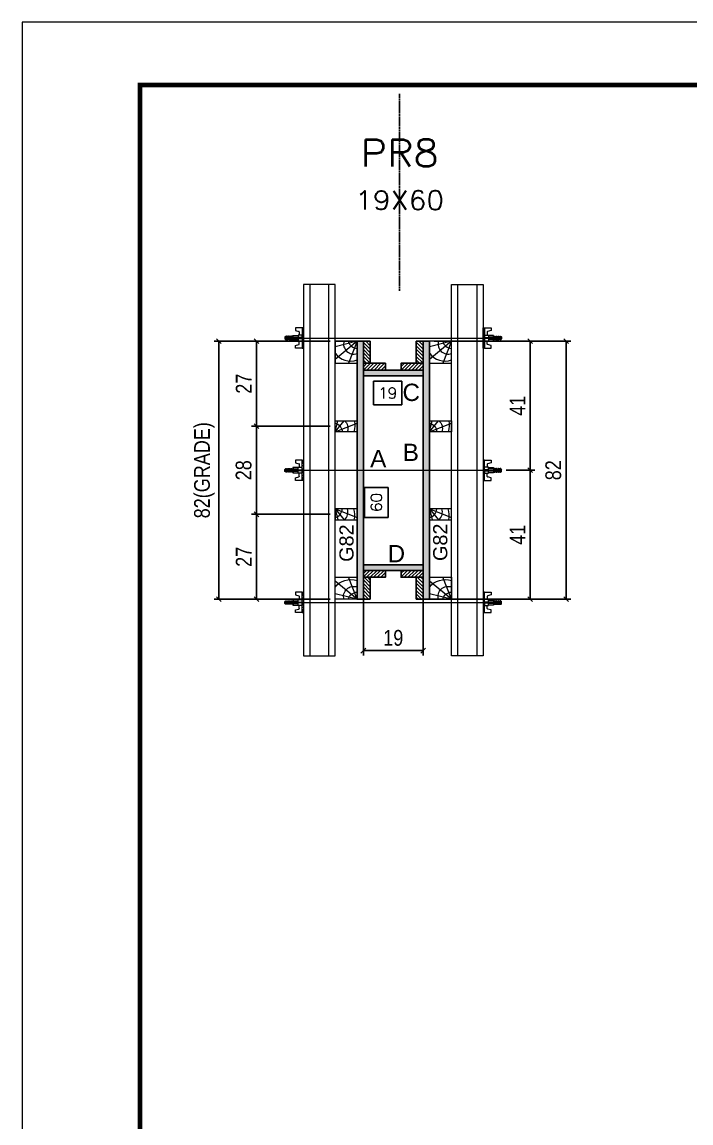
# Model space of a CAD drawing. Extents: x 2102 to 8383, y -13264 to 2718.
# Drawn here: x 2102 to 2527, y -9468 to -8768 of the extents above; entities that cross this region are included whole.
import ezdxf
from ezdxf.enums import TextEntityAlignment as Align

# ---------------------------------------------------------------- set-up
doc = ezdxf.new("R2010")
doc.units = 0
doc.linetypes.add('DASHED', pattern=[0.75, 0.5, -0.25])
doc.linetypes.add('HIDDEN', pattern=[0.375, 0.25, -0.125])
for name, color, linetype in [('CHAPA', 1, 'Continuous'), ('COTA', 241, 'Continuous'), ('MEIO_PONT', 93, 'Continuous'), ('Painéis', 200, 'Continuous'), ('SARRAFO', 251, 'Continuous'), ('Texto de Titulo', 7, 'Continuous'), ('Texto Qtd Sarr', 242, 'Continuous'), ('TEXTO_GERAL', 7, 'Continuous')]:
    doc.layers.add(name, color=color, linetype=linetype)
for name, color, linetype, lineweight in [('Folhas', 255, 'Continuous', 9), ('Hachura', 251, 'Continuous', 9), ('Madeira', 126, 'Continuous', 18), ('Perfil Metálico', 224, 'Continuous', 18), ('SARRAFO DE PRESSAO', 251, 'DASHED', 9), ('Texto Seção', 7, 'Continuous', 15)]:
    doc.layers.add(name, color=color, linetype=linetype, lineweight=lineweight)
doc.styles.add('ARIAL', font='arial.ttf')
doc.styles.add('COTA TECNICA 2X', font='techl___.ttf', dxfattribs={"height": 10})
doc.styles.add('ROMANS', font='romans.shx')
doc.styles.add('SANSSERIF', font='sas_____.pfb')
doc.dimstyles.new('SECAO PILAR', dxfattribs={"dimtxt": 10, "dimasz": 3, "dimexe": 3, "dimexo": 3, "dimgap": 3, "dimtad": 1, "dimdec": 1, "dimlfac": 0.5, "dimzin": 12, "dimdsep": 46, "dimtxsty": 'COTA TECNICA 2X', "dimblk1": 'OBLIQUE', "dimblk2": 'OBLIQUE', "dimsah": 1, "dimcen": 0.9, "dimclrd": 256, "dimclre": 256, "dimclrt": 256, "dimadec": 1, "dimazin": 3, "dimtfac": 1, "dimtdec": 1, "dimtmove": 0, "dimatfit": 3, "dimfxl": 1, "dimtolj": 1, "dimtzin": 12, "dimarcsym": 0})
doc.dimstyles.new('SECÇÃO 2', dxfattribs={"dimtxt": 7, "dimasz": 6, "dimexe": 0.18, "dimexo": 2, "dimgap": -4, "dimtad": 3, "dimdec": 1, "dimlfac": 0.5, "dimzin": 12, "dimdsep": 46, "dimtxsty": 'ROMANS', "dimblk": 'ARCHTICK', "dimcen": 0.09, "dimse1": 1, "dimse2": 1, "dimsd1": 1, "dimsd2": 1, "dimclrd": 180, "dimclre": 5, "dimclrt": 1, "dimadec": 0, "dimazin": 3, "dimtfac": 1, "dimtdec": 1, "dimtofl": 0, "dimtmove": 0, "dimatfit": 3, "dimldrblk": 'ARCHTICK', "dimfxl": 1, "dimtolj": 1, "dimtzin": 0, "dimarcsym": 0})
pattern_1 = [(135, (-20572.3286, 367.9815), (-1.12253202, -1.12253202), [])]
pattern_2 = [(135, (-20572.3286, 152.9815), (-1.12253202, -1.12253202), [])]

# ---------------------------------------------------------------- blocks, each defined once
blk = doc.blocks.new('9999999999')
at = {"layer": 'Folhas'}
blk.add_lwpolyline([(98138.98, 34190.21), (99623.98, 34190.21), (99623.98, 35240.21), (98138.98, 35240.21)], close=True, dxfattribs=at)
at = {"layer": 'Folhas', "color": 30, "const_width": 3}
blk.add_lwpolyline([(98213.98, 34230.21), (99583.98, 34230.21), (99583.98, 35200.21), (98213.98, 35200.21)], close=True, dxfattribs=at)
blk = doc.blocks.new('*D740')
at = {"layer": 'COTA', "color": 180, "lineweight": -2, "transparency": 16777216}
for p, q in [((2334.85, -9063.96), (2319.85, -9063.96)), ((2319.85, -9063.96), (2319.85, -9082.96)), ((2334.85, -9082.96), (2334.85, -9063.96)), ((2319.85, -9082.96), (2334.85, -9082.96))]:
    blk.add_line(p, q, dxfattribs=at)
at = {"layer": 'Defpoints', "color": 0, "transparency": 16777216}
for p in [(2319.08, -8992.97), (2319.08, -9112.97), (2338.85, -9112.97)]:
    blk.add_point(p, dxfattribs=at)
at = {"layer": 'COTA', "color": 1, "transparency": 16777216, "insert": (2327.35, -9073.46), "char_height": 7, "attachment_point": 5, "rotation": 90, "style": 'ROMANS'}
blk.add_mtext('\\A1;60', dxfattribs=at)
blk = doc.blocks.new('_ArchTick')
at = {"color": 0, "linetype": 'ByBlock', "const_width": 0.15}
blk.add_lwpolyline([(-0.5, -0.5), (0.5, 0.5)], dxfattribs=at)
blk = doc.blocks.new('_Oblique')
at = {"color": 0, "linetype": 'ByBlock', "lineweight": -2}
blk.add_line((-0.5, -0.5), (0.5, 0.5), dxfattribs=at)
blk = doc.blocks.new('*D741')
at = {"layer": 'COTA', "lineweight": -2, "transparency": 16777216}
for p, q in [((2364.08, -8970.97), (2450.85, -8970.97)), ((2447.85, -8970.97), (2447.85, -9134.97)), ((2364.08, -9134.97), (2450.85, -9134.97))]:
    blk.add_line(p, q, dxfattribs=at)
at = {"layer": 'Defpoints', "color": 0, "transparency": 16777216}
for p in [(2361.08, -8970.97), (2361.08, -9134.97), (2447.85, -9134.97)]:
    blk.add_point(p, dxfattribs=at)
at = {"layer": 'COTA', "lineweight": -2, "transparency": 16777216, "xscale": 3, "yscale": 3, "zscale": 3}
for p, rotation in [((2447.85, -8970.97), 90), ((2447.85, -9134.97), 270)]:
    blk.add_blockref('_Oblique', p, dxfattribs=dict(at, rotation=rotation))
at = {"layer": 'COTA', "transparency": 16777216, "insert": (2439.76, -9052.97), "char_height": 10, "attachment_point": 5, "rotation": 90, "style": 'COTA TECNICA 2X'}
blk.add_mtext('\\A1;82', dxfattribs=at)
blk = doc.blocks.new('*D742')
at = {"layer": 'COTA', "lineweight": -2, "transparency": 16777216}
for p, q in [((2398.08, -8970.97), (2428.09, -8970.97)), ((2425.09, -8970.97), (2425.09, -9052.97)), ((2409.88, -9052.97), (2428.09, -9052.97))]:
    blk.add_line(p, q, dxfattribs=at)
at = {"layer": 'Defpoints', "color": 0, "transparency": 16777216}
for p in [(2395.08, -8970.97), (2406.88, -9052.97), (2425.09, -9052.97)]:
    blk.add_point(p, dxfattribs=at)
at = {"layer": 'COTA', "lineweight": -2, "transparency": 16777216, "xscale": 3, "yscale": 3, "zscale": 3}
for p, rotation in [((2425.09, -8970.97), 90), ((2425.09, -9052.97), 270)]:
    blk.add_blockref('_Oblique', p, dxfattribs=dict(at, rotation=rotation))
at = {"layer": 'COTA', "transparency": 16777216, "insert": (2417.01, -9011.97), "char_height": 10, "attachment_point": 5, "rotation": 90, "style": 'COTA TECNICA 2X'}
blk.add_mtext('\\A1;41', dxfattribs=at)
blk = doc.blocks.new('*D743')
at = {"layer": 'COTA', "lineweight": -2, "transparency": 16777216}
for p, q in [((2409.88, -9052.97), (2428.09, -9052.97)), ((2425.09, -9134.97), (2425.09, -9052.97)), ((2398.08, -9134.97), (2428.09, -9134.97))]:
    blk.add_line(p, q, dxfattribs=at)
at = {"layer": 'Defpoints', "color": 0, "transparency": 16777216}
for p in [(2406.88, -9052.97), (2425.09, -9052.97), (2395.08, -9134.97)]:
    blk.add_point(p, dxfattribs=at)
at = {"layer": 'COTA', "lineweight": -2, "transparency": 16777216, "xscale": 3, "yscale": 3, "zscale": 3}
for p, rotation in [((2425.09, -9052.97), 90), ((2425.09, -9134.97), 270)]:
    blk.add_blockref('_Oblique', p, dxfattribs=dict(at, rotation=rotation))
at = {"layer": 'COTA', "transparency": 16777216, "insert": (2417.01, -9093.97), "char_height": 10, "attachment_point": 5, "rotation": 90, "style": 'COTA TECNICA 2X'}
blk.add_mtext('\\A1;41', dxfattribs=at)
blk = doc.blocks.new('*D744')
at = {"layer": 'COTA', "color": 180, "lineweight": -2, "transparency": 16777216}
for p, q in [((2343.52, -8996.43), (2325.52, -8996.43)), ((2325.52, -8996.43), (2325.52, -9011.43)), ((2343.52, -9011.43), (2343.52, -8996.43)), ((2325.52, -9011.43), (2343.52, -9011.43))]:
    blk.add_line(p, q, dxfattribs=at)
at = {"layer": 'Defpoints', "color": 0, "transparency": 16777216}
for p in [(2319.08, -8992.97), (2357.08, -8992.97), (2357.08, -9015.43)]:
    blk.add_point(p, dxfattribs=at)
at = {"layer": 'COTA', "color": 1, "transparency": 16777216, "insert": (2334.52, -9003.93), "char_height": 7, "attachment_point": 5, "style": 'ROMANS'}
blk.add_mtext('\\A1;19', dxfattribs=at)
blk = doc.blocks.new('titulo1')
at = {"layer": 'Defpoints', "color": 252, "linetype": 'HIDDEN', "ltscale": 2}
blk.add_line((0, 0), (0, 125), dxfattribs=at)
at = {"layer": 'Defpoints', "style": 'ROMANS', "oblique": 15}
blk.add_attdef('FOLHA', text='', height=10, dxfattribs=at).set_placement((0, 15.58), align=Align.MIDDLE_CENTER)
at = {"layer": 'Texto Qtd Sarr', "color": 3, "style": 'ROMANS', "oblique": 15}
for tag, height, p in [('TITULO', 17, (0, 71.45)), ('SEÇÃO', 12, (0, 41.55))]:
    blk.add_attdef(tag, text='', height=height, dxfattribs=at).set_placement(p, align=Align.MIDDLE_CENTER)
blk = doc.blocks.new('PONTALETE')
at = {"layer": 'Madeira'}
for q in [(2.71, 7), (7, 5.76), (7, 1.74)]:
    blk.add_line((0, 0), q, dxfattribs=at)
blk.add_lwpolyline([(0, 0), (7, 0), (7, 7), (0, 7)], close=True, dxfattribs=at)
for centre, radius, start, end in [((2.04, 0.06), 6.23, 37.2818, 109.0913), ((1.09, 0.9), 3.19, 343.603, 109.9847), ((-0.21, -0.78), 3.09, 14.6322, 86.0383)]:
    blk.add_arc(centre, radius, start, end, dxfattribs=at)
blk = doc.blocks.new('*D745')
at = {"layer": 'COTA', "lineweight": -2, "transparency": 16777216}
for p, q in [((2298.08, -8970.97), (2224.3, -8970.97)), ((2227.3, -8970.97), (2227.3, -9134.97)), ((2298.08, -9134.97), (2224.3, -9134.97))]:
    blk.add_line(p, q, dxfattribs=at)
at = {"layer": 'Defpoints', "color": 0, "transparency": 16777216}
for p in [(2301.08, -8970.97), (2227.3, -9134.97), (2301.08, -9134.97)]:
    blk.add_point(p, dxfattribs=at)
at = {"layer": 'COTA', "lineweight": -2, "transparency": 16777216, "xscale": 3, "yscale": 3, "zscale": 3}
for p, rotation in [((2227.3, -8970.97), 90), ((2227.3, -9134.97), 270)]:
    blk.add_blockref('_Oblique', p, dxfattribs=dict(at, rotation=rotation))
at = {"layer": 'COTA', "transparency": 16777216, "insert": (2218.08, -9052.97), "char_height": 10, "attachment_point": 5, "rotation": 90, "style": 'COTA TECNICA 2X'}
blk.add_mtext('\\A1;82(GRADE)', dxfattribs=at)
blk = doc.blocks.new('MEIO PONTALETE')
at = {"layer": 'Madeira'}
for q in [(2.71, 7), (3.5, 2.88), (3.5, 0.87)]:
    blk.add_line((0, 0), q, dxfattribs=at)
blk.add_lwpolyline([(0, 0), (3.5, 0), (3.5, 7), (0, 7)], close=True, dxfattribs=at)
for centre, radius, start, end in [((2.04, 0.06), 6.23, 76.4499, 109.0913), ((1.09, 0.9), 3.19, 40.9063, 109.9847), ((-0.21, -0.78), 3.09, 14.6322, 86.0383)]:
    blk.add_arc(centre, radius, start, end, dxfattribs=at)
blk = doc.blocks.new('*D746')
at = {"layer": 'COTA', "lineweight": -2, "transparency": 16777216}
for p, q in [((2298.08, -9080.97), (2248.14, -9080.97)), ((2251.14, -9080.97), (2251.14, -9134.97)), ((2298.08, -9134.97), (2248.14, -9134.97))]:
    blk.add_line(p, q, dxfattribs=at)
at = {"layer": 'Defpoints', "color": 0, "transparency": 16777216}
for p in [(2301.08, -9080.97), (2251.14, -9134.97), (2301.08, -9134.97)]:
    blk.add_point(p, dxfattribs=at)
at = {"layer": 'COTA', "lineweight": -2, "transparency": 16777216, "xscale": 3, "yscale": 3, "zscale": 3}
for p, rotation in [((2251.14, -9080.97), 90), ((2251.14, -9134.97), 270)]:
    blk.add_blockref('_Oblique', p, dxfattribs=dict(at, rotation=rotation))
at = {"layer": 'COTA', "transparency": 16777216, "insert": (2243.07, -9107.97), "char_height": 10, "attachment_point": 5, "rotation": 90, "style": 'COTA TECNICA 2X'}
blk.add_mtext('\\A1;27', dxfattribs=at)
blk = doc.blocks.new('C')
at = {"layer": 'Hachura', "color": 0}
for p, q in [((0, 3.22), (0, -3.22)), ((0.45, 3.22), (0, 3.22)), ((0.46, 3.16), (0, 3.16)), ((0.46, 3.05), (0, 3.05)), ((0.46, 2.88), (0, 2.88)), ((0, 2.75), (0, -1.16)), ((0.46, 2.65), (0, 2.65)), ((0.46, 2.23), (0, 2.23)), ((0.46, 1.51), (0, 1.51)), ((0.39, 0.49), (0.17, 0.49)), ((0.45, -3.23), (0.45, 3.22)), ((0.45, 3.22), (2.58, 3.22)), ((1.74, 0.97), (0.45, 0.97)), ((1.45, 0.1), (0.45, 0.1)), ((1.35, 1.94), (1.35, 0.96)), ((2.58, 2.39), (1.47, 2.09)), ((1.74, -0.97), (1.74, 0.97)), ((1.74, 0.97), (1.74, 0.84)), ((1.74, 0.97), (1.74, 0.84)), ((1.74, 0.84), (3.35, 0.84)), ((3.35, 0.45), (1.74, 0.45)), ((2.58, 3.22), (2.58, 2.39)), ((3.32, 0.84), (3.32, -0.84)), ((3.35, 0.84), (3.35, -0.84)), ((3.68, 0.45), (3.35, 0.45)), ((3.84, -0.52), (3.35, 0.45)), ((3.35, 0.06), (3.67, -0.57)), ((3.68, 0.45), (4.16, -0.52)), ((3.72, 0.5), (4.25, -0.57)), ((4.37, -0.55), (3.83, 0.53)), ((4.15, 0.45), (3.93, 0.45)), ((4.42, -0.52), (3.93, 0.45)), ((4.15, 0.45), (4.26, 0.45)), ((4.26, 0.45), (4.74, -0.52)), ((4.3, 0.5), (4.83, -0.57)), ((4.95, -0.55), (4.41, 0.53)), ((4.51, 0.45), (4.84, 0.45)), ((5, -0.52), (4.51, 0.45)), ((4.84, 0.45), (5.32, -0.52)), ((4.88, 0.5), (5.41, -0.57)), ((5.53, -0.55), (4.99, 0.53)), ((5.58, -0.52), (5.09, 0.45)), ((5.42, 0.45), (5.09, 0.45)), ((5.58, -0.52), (5.09, 0.45)), ((5.42, 0.45), (5.74, -0.19)), ((5.46, 0.5), (5.74, -0.07)), ((5.74, 0.19), (5.57, 0.53)), ((5.74, 0.32), (5.68, 0.45)), ((5.68, 0.45), (5.74, 0.45)), ((5.74, 0.45), (5.9, 0.29)), ((5.74, 0.45), (5.74, -0.52)), ((5.9, -0.36), (5.9, 0.29)), ((0.45, 0), (0, 0)), ((0.46, -1.52), (0, -1.52)), ((0.46, -2.23), (0, -2.23)), ((0.46, -2.65), (0, -2.65)), ((0.46, -2.88), (0, -2.88)), ((0.46, -3.05), (0, -3.05)), ((0.46, -3.16), (0, -3.16)), ((0, -3.22), (2.57, -3.22)), ((0.08, -0.48), (0.29, -0.48)), ((0.29, -0.48), (0.4, -0.48)), ((0.45, 0), (0.45, -0.97)), ((0.45, -0.16), (1.45, -0.16)), ((0.45, -0.65), (0.45, -0.32)), ((0.45, -3.23), (0.45, -0.65)), ((0.45, -0.97), (1.74, -0.97)), ((1.35, -1.94), (1.35, -0.97)), ((2.58, -2.39), (1.47, -2.1)), ((3.35, -0.32), (1.74, -0.32)), ((3.35, -0.84), (1.74, -0.84)), ((2.58, -3.23), (2.58, -2.39)), ((3.35, -0.07), (3.58, -0.52)), ((3.35, -0.52), (3.58, -0.52)), ((3.84, -0.52), (4.16, -0.52)), ((4.42, -0.52), (4.74, -0.52)), ((4.63, -0.52), (4.74, -0.52)), ((5, -0.52), (5.32, -0.52)), ((5.58, -0.52), (5.74, -0.52)), ((5.74, -0.52), (5.9, -0.36)), ((5.74, -0.52), (5.74, -0.52))]:
    blk.add_line(p, q, dxfattribs=at)
for centre, radius, start, end in [((1.52, 1.94), 0.161, 104.7436, 180), ((1.44, -0.03), 0.129, 272.695, 87.305), ((3.81, 0.39), 0.143, 25.5688, 154.4312), ((4.39, 0.39), 0.143, 25.5688, 154.4312), ((4.97, 0.39), 0.143, 25.5688, 154.4312), ((5.55, 0.39), 0.143, 25.5688, 154.4312), ((0.17, -0.37), 0.174, 221.744, 317.8592), ((1.52, -1.94), 0.161, 180, 255.2564), ((3.71, -0.4), 0.174, 222.1408, 318.256), ((4.29, -0.4), 0.174, 222.1408, 318.256), ((4.87, -0.4), 0.174, 222.1408, 318.256), ((5.45, -0.4), 0.174, 222.1408, 318.256), ((5.61, -0.4), 0.174, 317.8592, 318.256)]:
    blk.add_arc(centre, radius, start, end, dxfattribs=at)
blk = doc.blocks.new('*D747')
at = {"layer": 'COTA', "lineweight": -2, "transparency": 16777216}
for p, q in [((2298.08, -8970.97), (2248.14, -8970.97)), ((2251.14, -8970.97), (2251.14, -9024.97)), ((2298.08, -9024.97), (2248.14, -9024.97))]:
    blk.add_line(p, q, dxfattribs=at)
at = {"layer": 'Defpoints', "color": 0, "transparency": 16777216}
for p in [(2301.08, -8970.97), (2251.14, -9024.97), (2301.08, -9024.97)]:
    blk.add_point(p, dxfattribs=at)
at = {"layer": 'COTA', "lineweight": -2, "transparency": 16777216, "xscale": 3, "yscale": 3, "zscale": 3}
for p, rotation in [((2251.14, -8970.97), 90), ((2251.14, -9024.97), 270)]:
    blk.add_blockref('_Oblique', p, dxfattribs=dict(at, rotation=rotation))
at = {"layer": 'COTA', "transparency": 16777216, "insert": (2243.07, -8997.97), "char_height": 10, "attachment_point": 5, "rotation": 90, "style": 'COTA TECNICA 2X'}
blk.add_mtext('\\A1;27', dxfattribs=at)
blk = doc.blocks.new('*D748')
at = {"layer": 'COTA', "lineweight": -2, "transparency": 16777216}
for p, q in [((2298.08, -9024.97), (2248.14, -9024.97)), ((2251.14, -9024.97), (2251.14, -9080.97)), ((2298.08, -9080.97), (2248.14, -9080.97))]:
    blk.add_line(p, q, dxfattribs=at)
at = {"layer": 'Defpoints', "color": 0, "transparency": 16777216}
for p in [(2301.08, -9024.97), (2251.14, -9080.97), (2301.08, -9080.97)]:
    blk.add_point(p, dxfattribs=at)
at = {"layer": 'COTA', "lineweight": -2, "transparency": 16777216, "xscale": 3, "yscale": 3, "zscale": 3}
for p, rotation in [((2251.14, -9024.97), 90), ((2251.14, -9080.97), 270)]:
    blk.add_blockref('_Oblique', p, dxfattribs=dict(at, rotation=rotation))
at = {"layer": 'COTA', "transparency": 16777216, "insert": (2243.05, -9052.97), "char_height": 10, "attachment_point": 5, "rotation": 90, "style": 'COTA TECNICA 2X'}
blk.add_mtext('\\A1;28', dxfattribs=at)
blk = doc.blocks.new('*D1388')
at = {"layer": 'COTA', "lineweight": -2, "transparency": 16777216}
for p, q in [((2319.08, -9119.57), (2319.08, -9170.61)), ((2357.08, -9119.57), (2357.08, -9170.61)), ((2319.08, -9167.61), (2357.08, -9167.61))]:
    blk.add_line(p, q, dxfattribs=at)
at = {"layer": 'Defpoints', "color": 0, "transparency": 16777216}
for p in [(2319.08, -9116.57), (2357.08, -9116.57), (2357.08, -9167.61)]:
    blk.add_point(p, dxfattribs=at)
at = {"layer": 'COTA', "lineweight": -2, "transparency": 16777216, "xscale": 3, "yscale": 3, "zscale": 3, "rotation": 180}
blk.add_blockref('_Oblique', (2319.08, -9167.61), dxfattribs=at)
at = {"layer": 'COTA', "lineweight": -2, "transparency": 16777216, "xscale": 3, "yscale": 3, "zscale": 3}
blk.add_blockref('_Oblique', (2357.08, -9167.61), dxfattribs=at)
at = {"layer": 'COTA', "transparency": 16777216, "insert": (2338.08, -9159.52), "char_height": 10, "attachment_point": 5, "style": 'COTA TECNICA 2X'}
blk.add_mtext('\\A1;19', dxfattribs=at)

msp = doc.modelspace()

# ---------------------------------------------------------------- hatches: boundary and pattern name
at = {"layer": 'Hachura'}
h = msp.add_hatch(color=256, dxfattribs=at)
h.dxf.hatch_style = 1
h.paths.add_polyline_path([(2319.08, -9134.97), (2315.08, -9134.97), (2315.08, -8970.97), (2319.08, -8970.97)])
h = msp.add_hatch(color=256, dxfattribs=at)
h.dxf.hatch_style = 1
h.paths.add_polyline_path([(2319.08, -9134.97), (2315.08, -9134.97), (2315.08, -8970.97), (2319.08, -8970.97)])
h = msp.add_hatch(dxfattribs=at)
h.set_pattern_fill('ANSI31', color=256, scale=0.5, angle=90, style=0)
h.set_pattern_definition(pattern_2)
h.paths.add_polyline_path([(2319.08, -8984.97), (2323.48, -8984.97), (2323.48, -8970.97), (2319.08, -8970.97)])
h = msp.add_hatch(dxfattribs=at)
h.set_pattern_fill('ANSI31', color=256, scale=0.5, angle=90, style=0)
h.set_pattern_definition(pattern_2)
h.paths.add_polyline_path([(2357.08, -8984.97), (2352.68, -8984.97), (2352.68, -8970.97), (2357.08, -8970.97)])
h = msp.add_hatch(color=256, dxfattribs=at)
h.dxf.hatch_style = 1
h.paths.add_polyline_path([(2357.08, -9134.97), (2361.08, -9134.97), (2361.08, -8970.97), (2357.08, -8970.97)])
h = msp.add_hatch(color=256, dxfattribs=at)
h.dxf.hatch_style = 1
h.paths.add_polyline_path([(2357.08, -9134.97), (2361.08, -9134.97), (2361.08, -8970.97), (2357.08, -8970.97)])
h = msp.add_hatch(dxfattribs=at)
h.set_pattern_fill('ANSI31', color=256, scale=0.5, style=0)
h.set_pattern_definition([(45, (11493.0314, 13940.0378), (-1.12253202, 1.12253202), [])])
h.paths.add_polyline_path([(2333.08, -8989.37), (2333.08, -8984.97), (2319.08, -8984.97), (2319.08, -8989.37)])
h = msp.add_hatch(color=256, dxfattribs=at)
h.dxf.hatch_style = 1
h.paths.add_polyline_path([(2319.08, -8989.37), (2319.08, -8992.97), (2357.08, -8992.97), (2357.08, -8989.37)])
h = msp.add_hatch(color=256, dxfattribs=at)
h.dxf.hatch_style = 1
h.paths.add_polyline_path([(2319.08, -8989.37), (2319.08, -8992.97), (2357.08, -8992.97), (2357.08, -8989.37)])
h = msp.add_hatch(dxfattribs=at)
h.set_pattern_fill('ANSI31', color=256, scale=0.5, style=0)
h.set_pattern_definition([(45, (11481.0314, 13940.0378), (-1.12253202, 1.12253202), [])])
h.paths.add_polyline_path([(2343.08, -8989.37), (2343.08, -8984.97), (2357.08, -8984.97), (2357.08, -8989.37)])
h = msp.add_hatch(color=256, dxfattribs=at)
h.dxf.hatch_style = 1
h.paths.add_polyline_path([(2319.08, -9112.97), (2319.08, -9116.57), (2357.08, -9116.57), (2357.08, -9112.97)])
h = msp.add_hatch(color=256, dxfattribs=at)
h.dxf.hatch_style = 1
h.paths.add_polyline_path([(2319.08, -9112.97), (2319.08, -9116.57), (2357.08, -9116.57), (2357.08, -9112.97)])
h = msp.add_hatch(dxfattribs=at)
h.set_pattern_fill('ANSI31', color=256, scale=0.5, style=0)
h.set_pattern_definition([(45, (11493.0314, 13986.0378), (-1.12253202, 1.12253202), [])])
h.paths.add_polyline_path([(2333.08, -9116.57), (2333.08, -9120.97), (2319.08, -9120.97), (2319.08, -9116.57)])
h = msp.add_hatch(dxfattribs=at)
h.set_pattern_fill('ANSI31', color=256, scale=0.5, angle=90, style=0)
h.set_pattern_definition(pattern_1)
h.paths.add_polyline_path([(2319.08, -9120.97), (2323.48, -9120.97), (2323.48, -9134.97), (2319.08, -9134.97)])
h = msp.add_hatch(dxfattribs=at)
h.set_pattern_fill('ANSI31', color=256, scale=0.5, style=0)
h.set_pattern_definition([(45, (11481.0314, 13986.0378), (-1.12253202, 1.12253202), [])])
h.paths.add_polyline_path([(2343.08, -9116.57), (2343.08, -9120.97), (2357.08, -9120.97), (2357.08, -9116.57)])
h = msp.add_hatch(dxfattribs=at)
h.set_pattern_fill('ANSI31', color=256, scale=0.5, angle=90, style=0)
h.set_pattern_definition(pattern_1)
h.paths.add_polyline_path([(2357.08, -9120.97), (2352.68, -9120.97), (2352.68, -9134.97), (2357.08, -9134.97)])

# ---------------------------------------------------------------- linework, layer by layer
at = {"layer": 'CHAPA'}
for points in [[(2319.08, -9134.97), (2315.08, -9134.97), (2315.08, -8970.97), (2319.08, -8970.97)], [(2319.08, -9134.97), (2315.08, -9134.97), (2315.08, -8970.97), (2319.08, -8970.97)], [(2357.08, -9134.97), (2361.08, -9134.97), (2361.08, -8970.97), (2357.08, -8970.97)], [(2357.08, -9134.97), (2361.08, -9134.97), (2361.08, -8970.97), (2357.08, -8970.97)], [(2319.08, -8989.37), (2319.08, -8992.97), (2357.08, -8992.97), (2357.08, -8989.37)], [(2319.08, -8989.37), (2319.08, -8992.97), (2357.08, -8992.97), (2357.08, -8989.37)], [(2319.08, -9112.97), (2319.08, -9116.57), (2357.08, -9116.57), (2357.08, -9112.97)], [(2319.08, -9112.97), (2319.08, -9116.57), (2357.08, -9116.57), (2357.08, -9112.97)]]:
    msp.add_lwpolyline(points, close=True, dxfattribs=at)
at = {"layer": 'Hachura'}
for p, q in [((2270.28, -8968.97), (2402.08, -8968.96)), ((2270.28, -9052.97), (2402.08, -9052.98)), ((2270.28, -9136.97), (2402.08, -9136.98))]:
    msp.add_line(p, q, dxfattribs=at)
at = {"layer": 'Madeira'}
for points in [[(2315.08, -9134.97), (2301.08, -9134.97), (2301.08, -8970.97), (2315.08, -8970.97)], [(2361.08, -9134.97), (2375.08, -9134.97), (2375.08, -8970.97), (2361.08, -8970.97)]]:
    msp.add_lwpolyline(points, close=True, dxfattribs=at)
at = {"layer": 'Painéis'}
msp.add_lwpolyline([(2357.08, -8992.97), (2319.08, -8992.97), (2319.08, -9112.97), (2357.08, -9112.97)], close=True, dxfattribs=at)
at = {"layer": 'Perfil Metálico'}
for points in [[(2281.08, -9170.97), (2301.08, -9170.97), (2301.08, -8934.97), (2281.08, -8934.97)], [(2297.08, -8934.97), (2285.08, -8934.97), (2285.08, -9170.97), (2297.08, -9170.97)], [(2395.08, -9170.97), (2375.08, -9170.97), (2375.08, -8934.97), (2395.08, -8934.97)], [(2379.08, -8934.97), (2391.08, -8934.97), (2391.08, -9170.97), (2379.08, -9170.97)]]:
    msp.add_lwpolyline(points, close=True, dxfattribs=at)
at = {"layer": 'SARRAFO'}
for points in [[(2323.48, -8970.97), (2323.48, -8984.97), (2319.08, -8984.97), (2319.08, -8970.97)], [(2352.68, -8970.97), (2352.68, -8984.97), (2357.08, -8984.97), (2357.08, -8970.97)], [(2319.08, -8984.97), (2333.08, -8984.97), (2333.08, -8989.37), (2319.08, -8989.37)], [(2357.08, -8984.97), (2343.08, -8984.97), (2343.08, -8989.37), (2357.08, -8989.37)], [(2319.08, -9120.97), (2333.08, -9120.97), (2333.08, -9116.57), (2319.08, -9116.57)], [(2323.48, -9134.97), (2323.48, -9120.97), (2319.08, -9120.97), (2319.08, -9134.97)], [(2357.08, -9120.97), (2343.08, -9120.97), (2343.08, -9116.57), (2357.08, -9116.57)], [(2352.68, -9134.97), (2352.68, -9120.97), (2357.08, -9120.97), (2357.08, -9134.97)]]:
    msp.add_lwpolyline(points, close=True, dxfattribs=at)

# ---------------------------------------------------------------- block references
at = {"layer": 'Hachura', "linetype": 'Continuous', "yscale": 2, "zscale": 2, "rotation": 180}
for p, xscale in [((2281.08, -8968.97), 2), ((2395.08, -8968.97), -2)]:
    msp.add_blockref('C', p, dxfattribs=dict(at, xscale=xscale))
at = {"layer": 'Hachura', "linetype": 'Continuous', "yscale": 2, "zscale": 2}
for p, xscale in [((2281.08, -9052.97), -2), ((2395.08, -9052.97), 2), ((2281.08, -9136.97), -2), ((2395.08, -9136.97), 2)]:
    msp.add_blockref('C', p, dxfattribs=dict(at, xscale=xscale))
at = {"layer": 'MEIO_PONT'}
for name, p, xscale, yscale, zscale, rotation in [('PONTALETE', (2315.08, -8970.97), 2, 2, 2, 180), ('PONTALETE', (2375.08, -8970.97), 2, 2, 2, 180), ('MEIO PONTALETE', (2301.08, -9028.47), -1.999999997962732, 1.999999997962732, 1.999999997962732, 270), ('MEIO PONTALETE', (2361.08, -9028.47), -1.999999997962732, 1.999999997962732, 1.999999997962732, 270), ('MEIO PONTALETE', (2301.08, -9077.47), 1.999999997962732, 1.999999997962732, 1.999999997962732, 270), ('MEIO PONTALETE', (2361.08, -9077.47), 1.999999997962732, 1.999999997962732, 1.999999997962732, 270)]:
    msp.add_blockref(name, p, dxfattribs=dict(at, xscale=xscale, yscale=yscale, zscale=zscale, rotation=rotation))
at = {"layer": 'MEIO_PONT', "xscale": -2, "yscale": 2, "zscale": 2}
for p in [(2315.08, -9134.97), (2375.08, -9134.97)]:
    msp.add_blockref('PONTALETE', p, dxfattribs=at)
at = {"layer": 'SARRAFO DE PRESSAO', "color": 6, "linetype": 'ByBlock'}
msp.add_blockref('9999999999', (-96036.69, -44008.35), dxfattribs=at)
at = {"layer": 'Texto Seção'}
ref = msp.add_blockref('titulo1', (2342.14, -8938.86), dxfattribs=at)
ref.add_attrib('TITULO', 'PR8', dxfattribs={"layer": 'Texto de Titulo', "color": 7, "height": 17, "style": 'ROMANS', "width": 1.1}).set_placement((2342.14, -8851.36), align=Align.MIDDLE_CENTER)
ref.add_attrib('SEÇÃO', '19X60', dxfattribs={"layer": 'Texto de Titulo', "color": 7, "height": 12, "style": 'ROMANS', "width": 1.1}).set_placement((2342.14, -8881.36), align=Align.MIDDLE_CENTER)

# ---------------------------------------------------------------- texts
at = {"layer": 'TEXTO_GERAL', "style": 'ARIAL'}
for s, p in [('C', (2349.5, -9003.47)), ('B', (2349.25, -9041.61)), ('A', (2328.54, -9045.52)), ('D', (2340.04, -9105.97))]:
    msp.add_text(s, height=11, dxfattribs=at).set_placement(p, align=Align.MIDDLE_CENTER)
at = {"layer": 'TEXTO_GERAL', "color": 0, "linetype": 'Continuous', "style": 'SANSSERIF'}
for p in [(2367.91, -9110.62), (2308.35, -9111.16)]:
    msp.add_text('G82', height=9, rotation=90, dxfattribs=at).set_placement(p, align=Align.MIDDLE_LEFT)

# ---------------------------------------------------------------- dimensions: what is measured, and where the dimension line sits
at = {"layer": 'COTA'}
dim = msp.add_linear_dim(base=(2227.3, -9134.97), p1=(2301.08, -8970.97), p2=(2301.08, -9134.97), angle=270, text='<>(GRADE)', dimstyle='SECAO PILAR', dxfattribs=at)
dim.commit()
dim.dimension.update_dxf_attribs({"geometry": '*D745', "text_midpoint": (2218.08, -9052.97)})
for base, p1, p2, angle, picture, middle in [((2251.14, -9024.97), (2301.08, -8970.97), (2301.08, -9024.97), 270, '*D747', (2243.07, -8997.97)), ((2447.85, -9134.97), (2361.08, -8970.97), (2361.08, -9134.97), 270, '*D741', (2439.76, -9052.97)), ((2425.09, -9052.97), (2395.08, -8970.97), (2406.88, -9052.97), 270, '*D742', (2417.01, -9011.97)), ((2251.14, -9080.97), (2301.08, -9024.97), (2301.08, -9080.97), 270, '*D748', (2243.05, -9052.97)), ((2425.09, -9052.97), (2395.08, -9134.97), (2406.88, -9052.97), 90, '*D743', (2417.01, -9093.97)), ((2251.14, -9134.97), (2301.08, -9080.97), (2301.08, -9134.97), 270, '*D746', (2243.07, -9107.97))]:
    dim = msp.add_linear_dim(base=base, p1=p1, p2=p2, angle=angle, dimstyle='SECAO PILAR', dxfattribs=at)
    dim.commit()
    dim.dimension.update_dxf_attribs({"geometry": picture, "text_midpoint": middle})
dim = msp.add_linear_dim(base=(2338.85, -9112.97), p1=(2319.08, -8992.97), p2=(2319.08, -9112.97), angle=270, dimstyle='SECÇÃO 2', dxfattribs=at)
dim.commit()
dim.dimension.update_dxf_attribs({"geometry": '*D740', "text_midpoint": (2338.85, -9073.46), "dimtype": 160})
dim = msp.add_linear_dim(base=(2357.08, -9015.43), p1=(2319.08, -8992.97), p2=(2357.08, -8992.97), dimstyle='SECÇÃO 2', dxfattribs=at)
dim.commit()
dim.dimension.update_dxf_attribs({"geometry": '*D744', "text_midpoint": (2334.52, -9015.43), "dimtype": 160})
dim = msp.add_linear_dim(base=(2357.08, -9167.61), p1=(2319.08, -9116.57), p2=(2357.08, -9116.57), dimstyle='SECAO PILAR', dxfattribs=at)
dim.commit()
dim.dimension.update_dxf_attribs({"geometry": '*D1388', "text_midpoint": (2338.08, -9159.52)})

doc.saveas('drawing.dxf')
